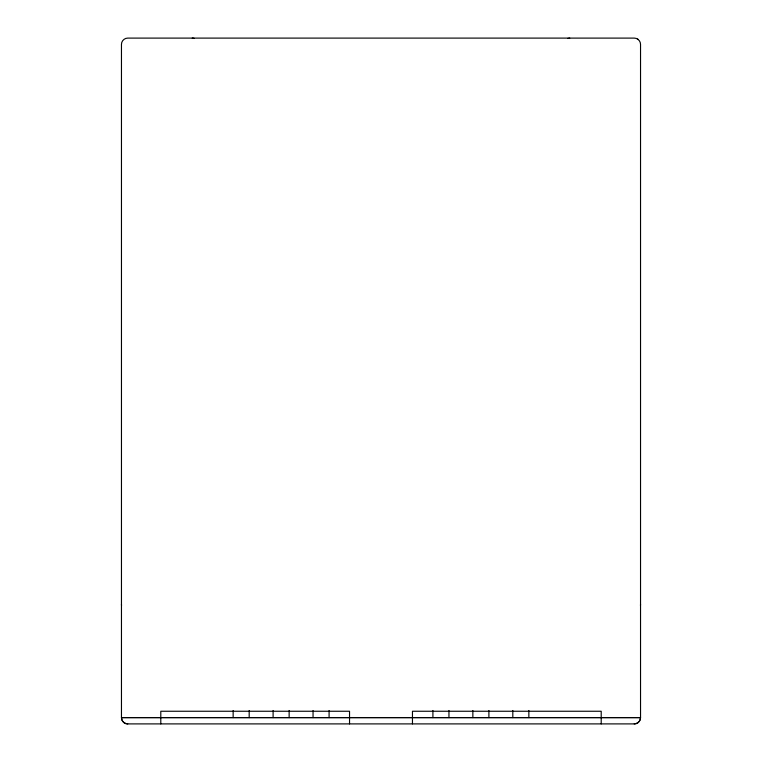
<?xml version="1.0" encoding="UTF-8"?>
<svg xmlns="http://www.w3.org/2000/svg" width="762" height="762" viewBox="0 0 762 762"><rect width="100%" height="100%" fill="white"/><g stroke="black" fill="none" stroke-linecap="round" stroke-linejoin="round"><path stroke-width="1.14" d="M121.672 717.604L640.328 717.604M567.604 38.481L569.757 38.1M634.241 723.9C637.603 723.957 640.613 720.976 640.537 717.604L640.537 44.396C640.613 41.024 637.603 38.043 634.241 38.1L127.759 38.1C124.397 38.043 121.387 41.024 121.463 44.396L121.463 717.604C121.387 720.976 124.397 723.957 127.759 723.9L634.241 723.9A6.296 6.296 0 0 0 640.537 717.604L121.463 717.604A6.296 6.296 0 0 0 127.759 723.9M637.556 39.062L638.127 39.462M601.208 723.9L601.208 711.251L412.461 711.251L412.461 723.9M528.857 710.489L528.857 717.604M512.816 710.489L512.816 717.604M488.899 710.517L488.899 717.604M472.859 710.517L472.859 717.604M448.951 710.489L448.951 717.604M432.911 710.489L432.911 717.604M349.539 723.9L349.539 711.251L160.792 711.251L160.792 723.9M329.089 710.517L329.089 717.604M313.049 710.517L313.049 717.604M289.141 710.489L289.141 717.604M273.101 710.489L273.101 717.604M249.184 710.517L249.184 717.604M233.143 710.517L233.143 717.604M640.537 604.361A6.296 6.296 0 0 1 640.442 605.447M121.558 605.447A6.296 6.296 0 0 1 121.463 604.361M192.243 38.1A6.296 6.296 0 0 1 194.396 38.481"/></g></svg>
